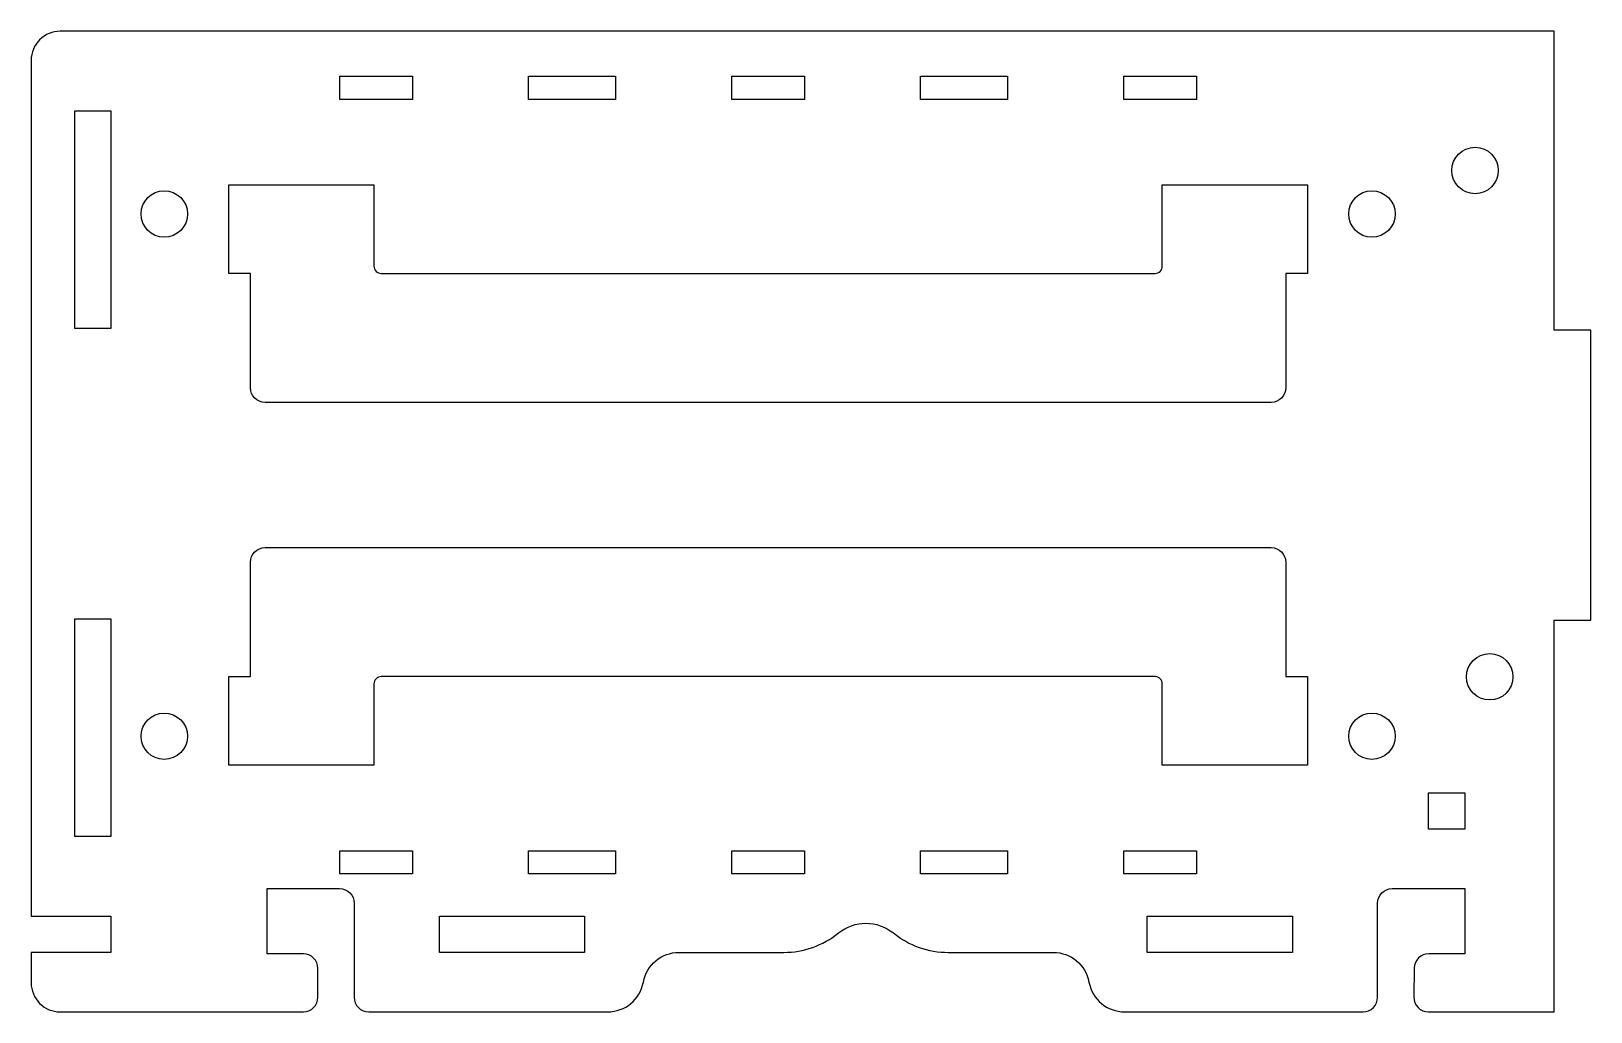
# Model space of a CAD drawing. Header units: millimetres. Extents: x -264 to -157, y -37 to 31.
import ezdxf

# ---------------------------------------------------------------- set-up
doc = ezdxf.new("R2010")
doc.units = ezdxf.units.MM
doc.layers.get('0').update_dxf_attribs({"linetype": 'CONTINUOUS'})

msp = doc.modelspace()

# ---------------------------------------------------------------- linework, layer by layer
for points in [[(-258.76, -33), (-264.26, -33), (-264.26, -35.1, 0.414214), (-262.26, -37.1), (-245.51, -37.1, 0.414214), (-244.51, -36.1), (-244.51, -34.1, 0.414214), (-245.51, -33.1), (-248.01, -33.1), (-248.01, -28.6), (-243.01, -28.6, -0.414214), (-242.01, -29.6), (-242.01, -36.1, 0.414214), (-241.01, -37.1), (-224.55, -37.1, 0.362011), (-222.09, -35.05, -0.362011), (-219.64, -33), (-212.42, -33, 0.171581), (-208.65, -31.66, -0.35357), (-204.87, -31.66, 0.171581), (-201.1, -33), (-193.86, -33, -0.362011), (-191.4, -35.05, 0.362011), (-188.94, -37.1), (-172.52, -37.1, 0.414214), (-171.52, -36.1), (-171.52, -29.6, -0.414214), (-170.52, -28.6), (-165.52, -28.6), (-165.52, -33.1), (-168, -33.1, 0.409986), (-169, -34.08), (-169.02, -36.08, 0.418454), (-168.02, -37.1), (-159.35, -37.1), (-159.35, -10.1), (-156.84, -10.1), (-156.84, 9.9), (-159.35, 9.9), (-159.35, 30.5), (-262.26, 30.5, 0.414214), (-264.26, 28.5), (-264.26, -30.5), (-258.76, -30.5)], [(-240.65, 14.3, 0.414214), (-240.15, 13.8), (-186.85, 13.8, 0.414214), (-186.35, 14.3), (-186.35, 19.9), (-176.35, 19.9), (-176.35, 13.8), (-177.85, 13.8), (-177.85, 5.91, -0.414214), (-178.85, 4.91), (-248.15, 4.91, -0.414214), (-249.15, 5.91), (-249.15, 13.8), (-250.65, 13.8), (-250.65, 19.9), (-240.65, 19.9)], [(-186.35, -14.49, 0.414214), (-186.85, -13.99), (-240.15, -13.99, 0.414214), (-240.65, -14.49), (-240.65, -20.09), (-250.65, -20.09), (-250.65, -13.99), (-249.15, -13.99), (-249.15, -6.1, -0.414214), (-248.15, -5.1), (-178.85, -5.1, -0.414214), (-177.85, -6.1), (-177.85, -13.99), (-176.35, -13.99), (-176.35, -20.09), (-186.35, -20.09)]]:
    msp.add_lwpolyline(points, format="xyb", close=True)
for points in [[(-238, 27.4), (-238, 25.8), (-243, 25.8), (-243, 27.4)], [(-230, 27.4), (-224, 27.4), (-224, 25.8), (-230, 25.8)], [(-216, 27.4), (-211, 27.4), (-211, 25.8), (-216, 25.8)], [(-197, 27.4), (-197, 25.8), (-203, 25.8), (-203, 27.4)], [(-189, 27.4), (-184, 27.4), (-184, 25.8), (-189, 25.8)], [(-258.76, 10), (-261.26, 10), (-261.26, 25), (-258.76, 25)], [(-261.26, -25), (-261.26, -10), (-258.76, -10), (-258.76, -25)], [(-168.01, -22), (-165.51, -22), (-165.51, -24.5), (-168.01, -24.5)], [(-243, -27.59), (-243, -25.99), (-238, -25.99), (-238, -27.59)], [(-224, -27.59), (-230, -27.59), (-230, -25.99), (-224, -25.99)], [(-211, -27.59), (-216, -27.59), (-216, -25.99), (-211, -25.99)], [(-197, -25.99), (-197, -27.59), (-203, -27.59), (-203, -25.99)], [(-189, -27.59), (-189, -25.99), (-184, -25.99), (-184, -27.59)], [(-226.14, -33), (-236.14, -33), (-236.14, -30.5), (-226.14, -30.5)], [(-187.39, -33), (-187.39, -30.5), (-177.39, -30.5), (-177.39, -33)]]:
    msp.add_lwpolyline(points, close=True)
for centre in [(-164.81, 20.9, 0), (-255.09, 17.9, 0), (-171.91, 17.9, 0), (-163.8, -14, 0), (-255.09, -18.1, 0), (-171.91, -18.1, 0)]:
    msp.add_circle(centre, 1.6)

doc.saveas('drawing.dxf')
